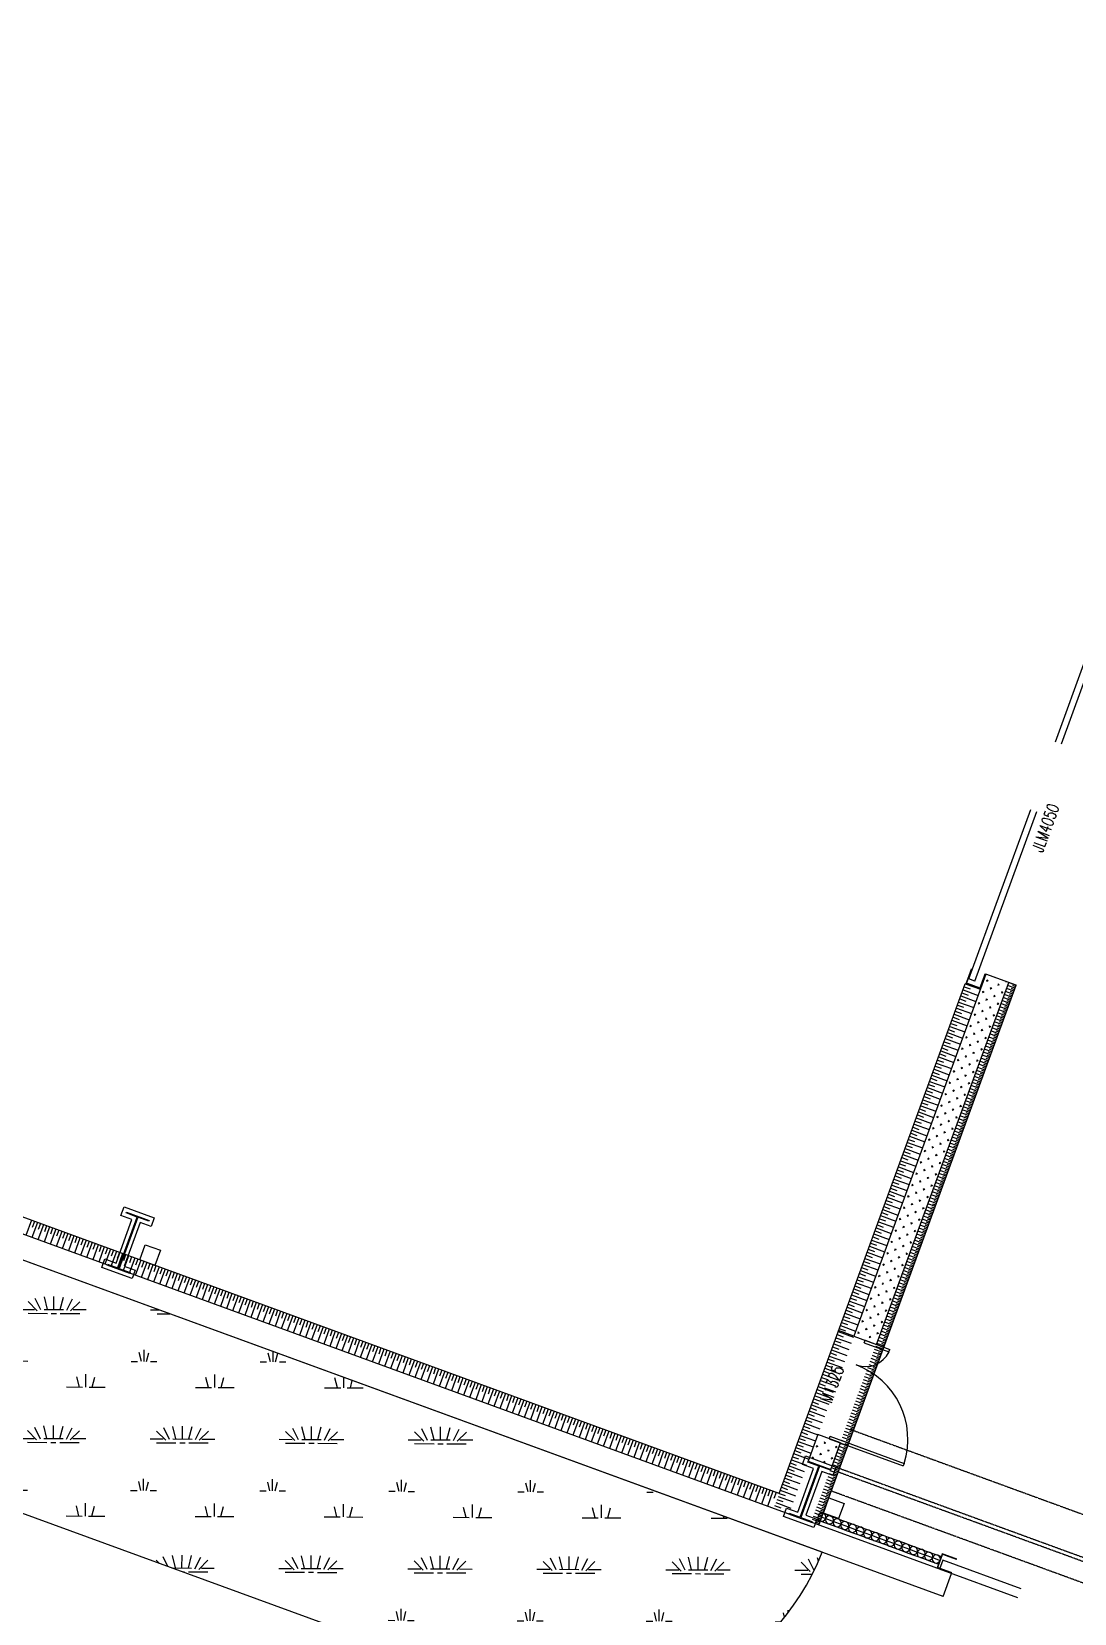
# Model space of a CAD drawing. Extents: x -111898 to 889894, y -2 to 1194865.
# Drawn here: x 545951 to 558882, y 877197 to 896813 of the extents above; entities that cross this region are included whole.
import ezdxf

# ---------------------------------------------------------------- set-up
doc = ezdxf.new("R2010")
doc.units = 0
doc.header["$LTSCALE"] = 10
doc.header["$MEASUREMENT"] = 0
doc.linetypes.add('10平面$0$10平面$0$DASH', pattern=[0.35, 0.25, -0.1])
doc.linetypes.add('10平面$0$DASH', pattern=[0.35, 0.25, -0.1])
doc.layers.get('Defpoints').update_dxf_attribs({"color": 210})
for name, color, linetype in [('0-WALL', 252, 'Continuous'), ('10平面$0$10平面$0$WINDOW', 4, 'Continuous'), ('10平面$0$10平面$0$WINDOW_TEXT', 7, 'Continuous'), ('10平面$0$99平面图例外参$0$A-HATCH-2', 251, 'Continuous'), ('10平面$0$A-HRAIL', 173, 'Continuous'), ('10平面$0$A-LIN-V', 9, 'Continuous'), ('10平面$0$A-SFCE', 30, 'Continuous'), ('10平面$0$A-加建区域', 252, 'Continuous'), ('10平面$0$AS-WALL', 40, 'Continuous'), ('10平面$0$PUB_HATCH', 8, 'Continuous'), ('WALL', 252, 'Continuous')]:
    doc.layers.add(name, color=color, linetype=linetype)
doc.styles.add('10平面$0$10平面$0$_TCH_WINDOW', font='SIMPLEX', dxfattribs={"height": 3.5, "bigfont": 'GBCBIG'})
pattern_1 = [(24.929711, (581260.3, 187846.72), (-44.707476, 96.183378), [24, -82.06602]), (114.929711, (581417.13, 187789.42), (-96.183378, -44.707476), [24, -82.06602])]

# ---------------------------------------------------------------- blocks, each defined once
blk = doc.blocks.new('10平面$0$10平面$0$$DorLib2D$00000126')
at = {"color": 0, "linetype": 'Continuous'}
for p, q in [((-0.532, 0.5), (-0.532, 0.9)), ((0.532, 0.9), (0.532, 0.5))]:
    blk.add_line(p, q, dxfattribs=at)
at = {"color": 0, "linetype": '10平面$0$10平面$0$DASH'}
for p, q in [((-0.532, 0.9), (0.532, 0.9)), ((-0.532, 0.5), (0.532, 0.5))]:
    blk.add_line(p, q, dxfattribs=at)
blk = doc.blocks.new('10平面$0$42343243-M')
at = {"layer": '10平面$0$10平面$0$WINDOW'}
ref = blk.add_blockref('10平面$0$10平面$0$$DorLib2D$00000126', (259354, 1223020), dxfattribs=dict(at, xscale=5000, yscale=-300, zscale=300))
ref.add_attrib('A0', 'JLM5050', (258985, 1223016), dxfattribs={"layer": '10平面$0$10平面$0$WINDOW_TEXT', "height": 148.8, "style": '10平面$0$10平面$0$_TCH_WINDOW', "width": 0.705882})
blk = doc.blocks.new('10平面$0$DOOR2DLIB$SYSLIB$00000123')
at = {"color": 0}
for p, q in [((0.475, -0.001), (0.475, 0.752)), ((0.475, 0.752), (0.5, 0.752)), ((0.5, -0.001), (0.5, 0.752)), ((-0.5, 0), (-0.5, 0.252)), ((-0.475, 0.252), (-0.5, 0.252)), ((-0.475, 0), (-0.475, 0.252)), ((-0.475, 0), (-0.5, 0)), ((0.475, -0.001), (0.5, -0.001))]:
    blk.add_line(p, q, dxfattribs=at)
for centre, radius, start, end in [((0.505, -0.002), 0.755, 92.2493, 179.7238), ((-0.501, 0.003), 0.251, 359.7899, 84.0974)]:
    blk.add_arc(centre, radius, start, end, dxfattribs=at)
blk = doc.blocks.new('10平面$0$3333')
at = {"layer": '10平面$0$A-SFCE', "const_width": 20}
blk.add_lwpolyline([(-227064, 766320), (-227064, 766510), (-227244, 766510), (-227244, 766320)], dxfattribs=at)
blk = doc.blocks.new('10平面$0$99平面图例外参$0$$LinePat$填挖边坡')
at = {"color": 0}
for p, q in [((0, 0), (0, -1500)), ((300, 0), (300, -600))]:
    blk.add_line(p, q, dxfattribs=at)
at = {"layer": 'Defpoints', "color": 0}
blk.add_point((600, 0), dxfattribs=at)
blk = doc.blocks.new('10平面$0$99平面图例外参$0$$LinePat$圆环')
for points in [[(0, 150), (300, 150)], [(0, 0), (300, 0)], [(0, -150), (300, -150)]]:
    blk.add_lwpolyline(points)
at = {"color": 0}
blk.add_circle((150, 0), 150, dxfattribs=at)

msp = doc.modelspace()

# ---------------------------------------------------------------- hatches: boundary and pattern name
at = {"layer": '0-WALL'}
h = msp.add_hatch(dxfattribs=at)
h.set_pattern_fill('草坪或沼泽', color=8, scale=400, angle=-0.200257)
h.set_pattern_definition([(359.79974, (-824318.4, 704905.5), (1605.5824, 1594.398), [240, -48, 64, -48, 240, -960]), (359.79974, (-824398.3, 704953.8), (1605.5824, 1594.398), [160, -120, 240, -120, 160, -800]), (359.79974, (-823836, 705591.9), (1605.5824, 1594.398), [200, -80, 200, -1120]), (359.79974, (-824634.9, 705914.7), (1605.5824, 1594.398), [80, -160, 80, -1280]), (89.79974, (-824474.9, 705914.1), (-1594.398, 1605.5824), [144, -1456]), (89.79974, (-823998.3, 704952.4), (-1594.398, 1605.5824), [160, -1440]), (89.79974, (-823596, 705591), (-1594.398, 1605.5824), [160, -1440]), (44.79974, (-823790.3, 704935.7), (5.5922, 1599.9902), [160, -2102.7417]), (134.79974, (-824206.3, 704937.2), (-1599.9902, 5.5922), [160, -2102.7417]), (63.23469, (-823838.3, 704943.9), (5.5922, 1599.99023), [160, -3417.7088]), (75.7635, (-823918.27, 704952.15), (5.59221, 1599.99023), [160, -6436.969]), (75.7635, (-823516.03, 705590.75), (5.59221, 1599.99023), [128, -6468.969]), (75.7635, (-824442.9, 705914), (5.59221, 1599.99023), [112, -6484.969]), (103.835987, (-824078.27, 704952.7), (5.59221, 1599.99023), [160, -6436.969]), (103.835987, (-823676.03, 705591.3), (5.59221, 1599.99023), [128, -6468.969]), (103.835987, (-824506.9, 705914.2), (5.59221, 1599.99023), [112, -6484.969]), (116.364795, (-824158.3, 704945), (5.5922, 1599.99023), [160, -3417.7069])])
edge = h.paths.add_edge_path()
edge.add_line((741503.08, 933538.38), (741712.87, 934018.57))
edge.add_line((741712.87, 934018.57), (745060.96, 941812.89))
edge.add_line((745060.96, 941812.89), (766890.86, 1001849.76))
edge.add_line((766890.86, 1001849.76), (760346.98, 1016169.02))
edge.add_line((760346.98, 1016169.02), (737579.78, 1026362.54))
edge.add_line((737579.78, 1026362.54), (720756.11, 1037729.77))
edge.add_line((720756.11, 1037729.77), (653654.65, 1067773.01))
edge.add_line((653654.65, 1067773.01), (467795.25, 820503.81))
edge.add_line((467795.25, 820503.81), (468143.58, 820404.89))
edge.add_line((468143.58, 820404.89), (647181.92, 1058601.18))
edge.add_line((647181.92, 1058601.18), (648464.56, 1058132.56))
edge.add_line((648464.56, 1058132.56), (650350.23, 1063296.8))
edge.add_line((650350.23, 1063296.8), (720796.15, 1037558.69))
edge.add_line((720796.15, 1037558.69), (718909.6, 1032395.07))
edge.add_line((718909.6, 1032395.07), (725484.49, 1029992.9))
edge.add_line((725484.49, 1029992.9), (726513.26, 1032808.65))
edge.add_line((726513.26, 1032808.65), (729331.07, 1031779.14))
edge.add_line((729331.07, 1031779.14), (728302.36, 1028963.46))
edge.add_line((728302.36, 1028963.46), (747084.56, 1022101.19))
edge.add_line((747084.56, 1022101.19), (755217.14, 1018452.95))
edge.add_arc((743028.5, 1006160.87), 17310.64, -14.619994, 45.242091, ccw=False)
edge.add_line((759778.64, 1001791.54), (760685.99, 1001458.08))
edge.add_line((760685.99, 1001458.08), (765094.65, 999847.31))
edge.add_line((765094.65, 999847.31), (740941.69, 933744.02))
edge.add_line((740941.69, 933744.02), (741503.08, 933538.38))
h = msp.add_hatch(dxfattribs=at)
h.set_pattern_fill('草坪或沼泽', color=8, scale=400, angle=-0.200257)
h.set_pattern_definition([(359.79974, (-824318.4, 704905.5), (1605.5824, 1594.398), [240, -48, 64, -48, 240, -960]), (359.79974, (-824398.3, 704953.8), (1605.5824, 1594.398), [160, -120, 240, -120, 160, -800]), (359.79974, (-823836, 705591.9), (1605.5824, 1594.398), [200, -80, 200, -1120]), (359.79974, (-824634.9, 705914.7), (1605.5824, 1594.398), [80, -160, 80, -1280]), (89.79974, (-824474.9, 705914.1), (-1594.398, 1605.5824), [144, -1456]), (89.79974, (-823998.3, 704952.4), (-1594.398, 1605.5824), [160, -1440]), (89.79974, (-823596, 705591), (-1594.398, 1605.5824), [160, -1440]), (44.79974, (-823790.3, 704935.7), (5.5922, 1599.9902), [160, -2102.7417]), (134.79974, (-824206.3, 704937.2), (-1599.9902, 5.5922), [160, -2102.7417]), (63.23469, (-823838.3, 704943.9), (5.5922, 1599.99023), [160, -3417.7088]), (75.7635, (-823918.27, 704952.15), (5.59221, 1599.99023), [160, -6436.969]), (75.7635, (-823516.03, 705590.75), (5.59221, 1599.99023), [128, -6468.969]), (75.7635, (-824442.9, 705914), (5.59221, 1599.99023), [112, -6484.969]), (103.835987, (-824078.27, 704952.7), (5.59221, 1599.99023), [160, -6436.969]), (103.835987, (-823676.03, 705591.3), (5.59221, 1599.99023), [128, -6468.969]), (103.835987, (-824506.9, 705914.2), (5.59221, 1599.99023), [112, -6484.969]), (116.364795, (-824158.3, 704945), (5.5922, 1599.99023), [160, -3417.7069])])
edge = h.paths.add_edge_path()
edge.add_arc((543857.55, 890342.13), 10502.37, 170.354864, 248.824364)
edge.add_line((540063.8, 880548.91), (551922.78, 876216.11))
edge.add_arc((552952.26, 879034.73), 3000.74, 249.935701, 338.96079)
edge.add_line((555752.96, 877957.44), (534525.4, 885713.15))
edge.add_line((534525.4, 885713.15), (536464.33, 891020.04))
edge.add_line((536464.33, 891020.04), (533503.64, 892101.75))
at = {"layer": '10平面$0$PUB_HATCH'}
h = msp.add_hatch(dxfattribs=at)
h.set_pattern_fill('石膏板', color=256, scale=30, angle=-20.070289, style=0)
h.set_pattern_definition(pattern_1)
h.paths.add_polyline_path([(557786.13, 885124.98), (556145.76, 880635.26), (556427.54, 880532.31), (558067.91, 885022.03)])
h = msp.add_hatch(dxfattribs=at)
h.set_pattern_fill('石膏板', color=256, scale=30, angle=-20.070289, style=0)
h.set_pattern_definition(pattern_1)
h.paths.add_polyline_path([(555861.31, 878982.51), (555981.42, 879311.26), (555699.64, 879414.21), (555579.53, 879085.46)])

# ---------------------------------------------------------------- linework, layer by layer
at = {"layer": '0-WALL'}
msp.add_lwpolyline([(533503.64, 892101.75, 0.35642572), (540063.8, 880548.91), (551922.78, 876216.11, 0.4092386), (555752.96, 877957.44), (534525.4, 885713.15), (536464.33, 891020.04), (533503.64, 892101.75)], format="xyb", close=True, dxfattribs=at)
at = {"layer": '10平面$0$A-LIN-V', "color": 8}
for p, q in [((555220.09, 878684.46), (535166.62, 886011.2)), ((555220.09, 878684.46), (557529.64, 885005.76)), ((555715.02, 878290.7), (558161.84, 884987.71)), ((557717.49, 884937.13), (557529.64, 885005.76))]:
    msp.add_line(p, q, dxfattribs=at)
at = {"layer": '10平面$0$A-SFCE'}
for p, q in [((556145.76, 880635.26), (555957.91, 880703.9)), ((556427.54, 880532.31), (556521.47, 880497.99))]:
    msp.add_line(p, q, dxfattribs=at)
at = {"layer": '10平面$0$A-加建区域'}
msp.add_line((558067.91, 885022.03), (558161.84, 884987.71), dxfattribs=at)
at = {"layer": '10平面$0$AS-WALL', "color": 8}
for p, q in [((557786.13, 885124.98), (556145.76, 880635.26)), ((558067.91, 885022.03), (557786.13, 885124.98)), ((556427.54, 880532.31), (558067.91, 885022.03)), ((556145.76, 880635.26), (556427.54, 880532.31)), ((555699.64, 879414.21), (555579.53, 879085.46)), ((555981.42, 879311.26), (555699.64, 879414.21)), ((555861.31, 878982.51), (555981.42, 879311.26)), ((555579.53, 879085.46), (555861.31, 878982.51))]:
    msp.add_line(p, q, dxfattribs=at)
at = {"layer": 'Defpoints', "color": 1}
for points in [[(547478.95, 881512.76), (547291.1, 881581.4), (547359.73, 881769.25), (547547.59, 881700.62)], [(555957.86, 878372.56), (555770, 878441.2), (555838.64, 878629.05), (556026.49, 878560.42)]]:
    msp.add_lwpolyline(points, close=True, dxfattribs=at)
at = {"layer": 'WALL', "color": 8}
for p, q in [((557358.74, 877690.15), (534910.13, 885891.98)), ((557255.79, 877408.37), (534525.4, 885713.15)), ((557255.79, 877408.37), (557358.74, 877690.15))]:
    msp.add_line(p, q, dxfattribs=at)
at = {"layer": 'WALL', "color": 8, "linetype": '10平面$0$DASH'}
for p, q in [((556097.02, 879481.95), (683180.57, 833050.69)), ((555925.43, 879012.32), (683008.98, 832581.05)), ((564032.98, 875996.91), (555955.24, 878948.19)), ((563947.19, 875762.09), (555869.44, 878713.37))]:
    msp.add_line(p, q, dxfattribs=at)
at = {"layer": 'WALL', "color": 8}
for points in [[(547096.27, 882238.14), (547471.98, 882100.87), (547433.55, 881995.67), (547296.41, 882045.77), (547098.75, 881504.75), (547235.88, 881454.65), (547197.44, 881349.45), (546821.73, 881486.72), (546860.17, 881591.92), (546997.3, 881541.81), (547194.97, 882082.84), (547057.84, 882132.94)], [(547126.08, 882174.02), (547407.86, 882071.06), (547403.74, 882059.79), (547266.61, 882109.9), (547034.62, 881474.95), (547171.76, 881424.84), (547167.64, 881413.57), (546885.86, 881516.52), (546889.98, 881527.8), (547027.11, 881477.69), (547259.09, 882112.64), (547121.96, 882162.74)], [(555549.72, 879149.58), (555925.43, 879012.31), (555887, 878907.12), (555749.86, 878957.22), (555552.2, 878416.2), (555689.33, 878366.1), (555650.89, 878260.9), (555275.19, 878398.17), (555313.62, 878503.36), (555450.75, 878453.26), (555648.42, 878994.28), (555511.29, 879044.39)], [(555579.53, 879085.46), (555861.31, 878982.51), (555857.19, 878971.24), (555720.06, 879021.34), (555488.07, 878386.39), (555625.21, 878336.29), (555621.09, 878325.02), (555339.31, 878427.97), (555343.43, 878439.24), (555480.56, 878389.14), (555712.54, 879024.09), (555575.41, 879074.19)]]:
    msp.add_lwpolyline(points, close=True, dxfattribs=at)

# ---------------------------------------------------------------- block references
at = {"layer": '10平面$0$10平面$0$WINDOW'}
ref = msp.add_blockref('10平面$0$10平面$0$$DorLib2D$00000126', (558472.47, 887003.53), dxfattribs=dict(at, xscale=-4000, yscale=-200, zscale=200, rotation=249.9297114343745))
ref.add_attrib('A', 'JLM4050', (558486.67, 886621.66), dxfattribs={"layer": '10平面$0$10平面$0$WINDOW_TEXT', "height": 148.75, "rotation": 69.929711, "style": '10平面$0$10平面$0$_TCH_WINDOW', "width": 0.705882})
ref = msp.add_blockref('10平面$0$DOOR2DLIB$SYSLIB$00000123', (556063.59, 879973.26), dxfattribs=dict(at, xscale=-1300, yscale=-1300, zscale=300, rotation=69.9297114355277))
ref.add_attrib('A', 'M1325', (555867.3, 879794.78), dxfattribs={"layer": '10平面$0$10平面$0$WINDOW_TEXT', "height": 148.75, "rotation": 69.929711, "style": '10平面$0$10平面$0$_TCH_WINDOW', "width": 0.705882})
at = {"layer": '10平面$0$99平面图例外参$0$A-HATCH-2', "color": 8}
for p, xscale, yscale, zscale, rotation in [((557474.33, 884854.39), -0.1343023256092538, 0.1333333333333333, 0.1333333333333333, 69.92971143377926), ((557501.99, 884930.07), -0.1343023256092538, 0.1333333333333333, 0.1333333333333333, 69.92971143377926), ((557529.64, 885005.76), -0.1343023256092538, 0.1333333333333333, 0.1333333333333333, 69.92971143377926), ((558106.85, 884837.22), 0.06676029963933444, 0.06666666666666667, 0.06666666666666667, 249.9297114335309), ((558120.6, 884874.84), 0.06676029963933444, 0.06666666666666667, 0.06666666666666667, 249.9297114335309), ((558134.35, 884912.47), 0.06676029963933444, 0.06666666666666667, 0.06666666666666667, 249.9297114335309), ((558148.09, 884950.09), 0.06676029963933444, 0.06666666666666667, 0.06666666666666667, 249.9297114335309), ((558161.84, 884987.71), 0.06676029963933444, 0.06666666666666667, 0.06666666666666667, 249.9297114335309), ((557419.03, 884703.01), -0.1343023256092538, 0.1333333333333333, 0.1333333333333333, 69.92971143377926), ((557446.68, 884778.7), -0.1343023256092538, 0.1333333333333333, 0.1333333333333333, 69.92971143377926), ((558024.38, 884611.48), 0.06676029963933444, 0.06666666666666667, 0.06666666666666667, 249.9297114335309), ((558038.12, 884649.1), 0.06676029963933444, 0.06666666666666667, 0.06666666666666667, 249.9297114335309), ((558051.87, 884686.72), 0.06676029963933444, 0.06666666666666667, 0.06666666666666667, 249.9297114335309), ((558065.61, 884724.35), 0.06676029963933444, 0.06666666666666667, 0.06666666666666667, 249.9297114335309), ((558079.36, 884761.97), 0.06676029963933444, 0.06666666666666667, 0.06666666666666667, 249.9297114335309), ((558093.11, 884799.6), 0.06676029963933444, 0.06666666666666667, 0.06666666666666667, 249.9297114335309), ((557336.07, 884475.95), -0.1343023256092538, 0.1333333333333333, 0.1333333333333333, 69.92971143377926), ((557363.72, 884551.64), -0.1343023256092538, 0.1333333333333333, 0.1333333333333333, 69.92971143377926), ((557391.37, 884627.32), -0.1343023256092538, 0.1333333333333333, 0.1333333333333333, 69.92971143377926), ((557955.64, 884423.36), 0.06676029963933444, 0.06666666666666667, 0.06666666666666667, 249.9297114335309), ((557969.39, 884460.98), 0.06676029963933444, 0.06666666666666667, 0.06666666666666667, 249.9297114335309), ((557983.14, 884498.61), 0.06676029963933444, 0.06666666666666667, 0.06666666666666667, 249.9297114335309), ((557996.88, 884536.23), 0.06676029963933444, 0.06666666666666667, 0.06666666666666667, 249.9297114335309), ((558010.63, 884573.85), 0.06676029963933444, 0.06666666666666667, 0.06666666666666667, 249.9297114335309), ((557280.76, 884324.57), -0.1343023256092538, 0.1333333333333333, 0.1333333333333333, 69.92971143377926), ((557308.41, 884400.26), -0.1343023256092538, 0.1333333333333333, 0.1333333333333333, 69.92971143377926), ((557886.91, 884235.24), 0.06676029963933444, 0.06666666666666667, 0.06666666666666667, 249.9297114335309), ((557900.66, 884272.86), 0.06676029963933444, 0.06666666666666667, 0.06666666666666667, 249.9297114335309), ((557914.41, 884310.49), 0.06676029963933444, 0.06666666666666667, 0.06666666666666667, 249.9297114335309), ((557928.15, 884348.11), 0.06676029963933444, 0.06666666666666667, 0.06666666666666667, 249.9297114335309), ((557941.9, 884385.74), 0.06676029963933444, 0.06666666666666667, 0.06666666666666667, 249.9297114335309), ((557197.8, 884097.51), -0.1343023256092538, 0.1333333333333333, 0.1333333333333333, 69.92971143377926), ((557225.45, 884173.2), -0.1343023256092538, 0.1333333333333333, 0.1333333333333333, 69.92971143377926), ((557253.11, 884248.88), -0.1343023256092538, 0.1333333333333333, 0.1333333333333333, 69.92971143377926), ((557818.18, 884047.12), 0.06676029963933444, 0.06666666666666667, 0.06666666666666667, 249.9297114335309), ((557831.93, 884084.75), 0.06676029963933444, 0.06666666666666667, 0.06666666666666667, 249.9297114335309), ((557845.68, 884122.37), 0.06676029963933444, 0.06666666666666667, 0.06666666666666667, 249.9297114335309), ((557859.42, 884159.99), 0.06676029963933444, 0.06666666666666667, 0.06666666666666667, 249.9297114335309), ((557873.17, 884197.62), 0.06676029963933444, 0.06666666666666667, 0.06666666666666667, 249.9297114335309), ((557114.84, 883870.44), -0.1343023256092538, 0.1333333333333333, 0.1333333333333333, 69.92971143377926), ((557142.49, 883946.13), -0.1343023256092538, 0.1333333333333333, 0.1333333333333333, 69.92971143377926), ((557170.15, 884021.82), -0.1343023256092538, 0.1333333333333333, 0.1333333333333333, 69.92971143377926), ((557749.45, 883859), 0.06676029963933444, 0.06666666666666667, 0.06666666666666667, 249.9297114335309), ((557763.2, 883896.63), 0.06676029963933444, 0.06666666666666667, 0.06666666666666667, 249.9297114335309), ((557776.94, 883934.25), 0.06676029963933444, 0.06666666666666667, 0.06666666666666667, 249.9297114335309), ((557790.69, 883971.87), 0.06676029963933444, 0.06666666666666667, 0.06666666666666667, 249.9297114335309), ((557804.44, 884009.5), 0.06676029963933444, 0.06666666666666667, 0.06666666666666667, 249.9297114335309), ((557059.53, 883719.07), -0.1343023256092538, 0.1333333333333333, 0.1333333333333333, 69.92971143377926), ((557087.19, 883794.76), -0.1343023256092538, 0.1333333333333333, 0.1333333333333333, 69.92971143377926), ((557666.97, 883633.26), 0.06676029963933444, 0.06666666666666667, 0.06666666666666667, 249.9297114335309), ((557680.72, 883670.89), 0.06676029963933444, 0.06666666666666667, 0.06666666666666667, 249.9297114335309), ((557694.47, 883708.51), 0.06676029963933444, 0.06666666666666667, 0.06666666666666667, 249.9297114335309), ((557708.21, 883746.13), 0.06676029963933444, 0.06666666666666667, 0.06666666666666667, 249.9297114335309), ((557721.96, 883783.76), 0.06676029963933444, 0.06666666666666667, 0.06666666666666667, 249.9297114335309), ((557735.71, 883821.38), 0.06676029963933444, 0.06666666666666667, 0.06666666666666667, 249.9297114335309), ((556976.57, 883492.01), -0.1343023256092538, 0.1333333333333333, 0.1333333333333333, 69.92971143377926), ((557004.23, 883567.69), -0.1343023256092538, 0.1333333333333333, 0.1333333333333333, 69.92971143377926), ((557031.88, 883643.38), -0.1343023256092538, 0.1333333333333333, 0.1333333333333333, 69.92971143377926), ((557598.24, 883445.14), 0.06676029963933444, 0.06666666666666667, 0.06666666666666667, 249.9297114335309), ((557611.99, 883482.77), 0.06676029963933444, 0.06666666666666667, 0.06666666666666667, 249.9297114335309), ((557625.74, 883520.39), 0.06676029963933444, 0.06666666666666667, 0.06666666666666667, 249.9297114335309), ((557639.48, 883558.01), 0.06676029963933444, 0.06666666666666667, 0.06666666666666667, 249.9297114335309), ((557653.23, 883595.64), 0.06676029963933444, 0.06666666666666667, 0.06666666666666667, 249.9297114335309), ((556921.27, 883340.63), -0.1343023256092538, 0.1333333333333333, 0.1333333333333333, 69.92971143377926), ((556948.92, 883416.32), -0.1343023256092538, 0.1333333333333333, 0.1333333333333333, 69.92971143377926), ((557529.51, 883257.03), 0.06676029963933444, 0.06666666666666667, 0.06666666666666667, 249.9297114335309), ((557543.26, 883294.65), 0.06676029963933444, 0.06666666666666667, 0.06666666666666667, 249.9297114335309), ((557557.01, 883332.27), 0.06676029963933444, 0.06666666666666667, 0.06666666666666667, 249.9297114335309), ((557570.75, 883369.9), 0.06676029963933444, 0.06666666666666667, 0.06666666666666667, 249.9297114335309), ((557584.5, 883407.52), 0.06676029963933444, 0.06666666666666667, 0.06666666666666667, 249.9297114335309), ((556838.31, 883113.57), -0.1343023256092538, 0.1333333333333333, 0.1333333333333333, 69.92971143377926), ((556865.96, 883189.25), -0.1343023256092538, 0.1333333333333333, 0.1333333333333333, 69.92971143377926), ((556893.61, 883264.94), -0.1343023256092538, 0.1333333333333333, 0.1333333333333333, 69.92971143377926), ((557460.78, 883068.91), 0.06676029963933444, 0.06666666666666667, 0.06666666666666667, 249.9297114335309), ((557474.53, 883106.53), 0.06676029963933444, 0.06666666666666667, 0.06666666666666667, 249.9297114335309), ((557488.27, 883144.15), 0.06676029963933444, 0.06666666666666667, 0.06666666666666667, 249.9297114335309), ((557502.02, 883181.78), 0.06676029963933444, 0.06666666666666667, 0.06666666666666667, 249.9297114335309), ((557515.77, 883219.4), 0.06676029963933444, 0.06666666666666667, 0.06666666666666667, 249.9297114335309), ((556755.35, 882886.5), -0.1343023256092538, 0.1333333333333333, 0.1333333333333333, 69.92971143377926), ((556783, 882962.19), -0.1343023256092538, 0.1333333333333333, 0.1333333333333333, 69.92971143377926), ((556810.65, 883037.88), -0.1343023256092538, 0.1333333333333333, 0.1333333333333333, 69.92971143377926), ((557392.05, 882880.79), 0.06676029963933444, 0.06666666666666667, 0.06666666666666667, 249.9297114335309), ((557405.8, 882918.41), 0.06676029963933444, 0.06666666666666667, 0.06666666666666667, 249.9297114335309), ((557419.54, 882956.04), 0.06676029963933444, 0.06666666666666667, 0.06666666666666667, 249.9297114335309), ((557433.29, 882993.66), 0.06676029963933444, 0.06666666666666667, 0.06666666666666667, 249.9297114335309), ((557447.04, 883031.28), 0.06676029963933444, 0.06666666666666667, 0.06666666666666667, 249.9297114335309), ((556700.04, 882735.13), -0.1343023256092538, 0.1333333333333333, 0.1333333333333333, 69.92971143377926), ((556727.69, 882810.81), -0.1343023256092538, 0.1333333333333333, 0.1333333333333333, 69.92971143377926), ((557309.57, 882655.05), 0.06676029963933444, 0.06666666666666667, 0.06666666666666667, 249.9297114335309), ((557323.32, 882692.67), 0.06676029963933444, 0.06666666666666667, 0.06666666666666667, 249.9297114335309), ((557337.07, 882730.29), 0.06676029963933444, 0.06666666666666667, 0.06666666666666667, 249.9297114335309), ((557350.81, 882767.92), 0.06676029963933444, 0.06666666666666667, 0.06666666666666667, 249.9297114335309), ((557364.56, 882805.54), 0.06676029963933444, 0.06666666666666667, 0.06666666666666667, 249.9297114335309), ((557378.3, 882843.16), 0.06676029963933444, 0.06666666666666667, 0.06666666666666667, 249.9297114335309), ((556617.08, 882508.06), -0.1343023256092538, 0.1333333333333333, 0.1333333333333333, 69.92971143377926), ((556644.73, 882583.75), -0.1343023256092538, 0.1333333333333333, 0.1333333333333333, 69.92971143377926), ((556672.39, 882659.44), -0.1343023256092538, 0.1333333333333333, 0.1333333333333333, 69.92971143377926), ((557240.84, 882466.93), 0.06676029963933444, 0.06666666666666667, 0.06666666666666667, 249.9297114335309), ((557254.59, 882504.55), 0.06676029963933444, 0.06666666666666667, 0.06666666666666667, 249.9297114335309), ((557268.34, 882542.18), 0.06676029963933444, 0.06666666666666667, 0.06666666666666667, 249.9297114335309), ((557282.08, 882579.8), 0.06676029963933444, 0.06666666666666667, 0.06666666666666667, 249.9297114335309), ((557295.83, 882617.42), 0.06676029963933444, 0.06666666666666667, 0.06666666666666667, 249.9297114335309), ((556561.77, 882356.69), -0.1343023256092538, 0.1333333333333333, 0.1333333333333333, 69.92971143377926), ((556589.43, 882432.38), -0.1343023256092538, 0.1333333333333333, 0.1333333333333333, 69.92971143377926), ((557172.11, 882278.81), 0.06676029963933444, 0.06666666666666667, 0.06666666666666667, 249.9297114335309), ((557185.86, 882316.43), 0.06676029963933444, 0.06666666666666667, 0.06666666666666667, 249.9297114335309), ((557199.6, 882354.06), 0.06676029963933444, 0.06666666666666667, 0.06666666666666667, 249.9297114335309), ((557213.35, 882391.68), 0.06676029963933444, 0.06666666666666667, 0.06666666666666667, 249.9297114335309), ((557227.1, 882429.3), 0.06676029963933444, 0.06666666666666667, 0.06666666666666667, 249.9297114335309), ((556478.81, 882129.62), -0.1343023256092538, 0.1333333333333333, 0.1333333333333333, 69.92971143377926), ((556506.47, 882205.31), -0.1343023256092538, 0.1333333333333333, 0.1333333333333333, 69.92971143377926), ((556534.12, 882281), -0.1343023256092538, 0.1333333333333333, 0.1333333333333333, 69.92971143377926), ((557103.38, 882090.69), 0.06676029963933444, 0.06666666666666667, 0.06666666666666667, 249.9297114335309), ((557117.13, 882128.32), 0.06676029963933444, 0.06666666666666667, 0.06666666666666667, 249.9297114335309), ((557130.87, 882165.94), 0.06676029963933444, 0.06666666666666667, 0.06666666666666667, 249.9297114335309), ((557144.62, 882203.56), 0.06676029963933444, 0.06666666666666667, 0.06666666666666667, 249.9297114335309), ((557158.37, 882241.19), 0.06676029963933444, 0.06666666666666667, 0.06666666666666667, 249.9297114335309), ((545947.24, 882072.39), 0.1337719288680947, 0.1333333333333333, 0.1333333333333333, 339.9297114345931), ((546022.63, 882044.84), 0.1337719288680947, 0.1333333333333333, 0.1333333333333333, 339.9297114345931), ((546098.02, 882017.3), 0.1337719288680947, 0.1333333333333333, 0.1333333333333333, 339.9297114345931), ((546173.41, 881989.75), 0.1337719288680947, 0.1333333333333333, 0.1333333333333333, 339.9297114345931), ((546248.8, 881962.21), 0.1337719288680947, 0.1333333333333333, 0.1333333333333333, 339.9297114345931), ((546324.19, 881934.67), 0.1337719288680947, 0.1333333333333333, 0.1333333333333333, 339.9297114345931), ((546399.58, 881907.12), 0.1337719288680947, 0.1333333333333333, 0.1333333333333333, 339.9297114345931), ((556395.85, 881902.56), -0.1343023256092538, 0.1333333333333333, 0.1333333333333333, 69.92971143377926), ((556423.51, 881978.25), -0.1343023256092538, 0.1333333333333333, 0.1333333333333333, 69.92971143377926), ((556451.16, 882053.94), -0.1343023256092538, 0.1333333333333333, 0.1333333333333333, 69.92971143377926), ((557020.9, 881864.95), 0.06676029963933444, 0.06666666666666667, 0.06666666666666667, 249.9297114335309), ((557034.65, 881902.57), 0.06676029963933444, 0.06666666666666667, 0.06666666666666667, 249.9297114335309), ((557048.4, 881940.2), 0.06676029963933444, 0.06666666666666667, 0.06666666666666667, 249.9297114335309), ((557062.14, 881977.82), 0.06676029963933444, 0.06666666666666667, 0.06666666666666667, 249.9297114335309), ((557075.89, 882015.44), 0.06676029963933444, 0.06666666666666667, 0.06666666666666667, 249.9297114335309), ((557089.63, 882053.07), 0.06676029963933444, 0.06666666666666667, 0.06666666666666667, 249.9297114335309), ((546474.97, 881879.58), 0.1337719288680947, 0.1333333333333333, 0.1333333333333333, 339.9297114345931), ((546550.36, 881852.03), 0.1337719288680947, 0.1333333333333333, 0.1333333333333333, 339.9297114345931), ((546625.75, 881824.49), 0.1337719288680947, 0.1333333333333333, 0.1333333333333333, 339.9297114345931), ((546701.13, 881796.95), 0.1337719288680947, 0.1333333333333333, 0.1333333333333333, 339.9297114345931), ((546776.52, 881769.4), 0.1337719288680947, 0.1333333333333333, 0.1333333333333333, 339.9297114345931), ((546851.91, 881741.86), 0.1337719288680947, 0.1333333333333333, 0.1333333333333333, 339.9297114345931), ((546927.3, 881714.31), 0.1337719288680947, 0.1333333333333333, 0.1333333333333333, 339.9297114345931), ((556340.55, 881751.18), -0.1343023256092538, 0.1333333333333333, 0.1333333333333333, 69.92971143377926), ((556368.2, 881826.87), -0.1343023256092538, 0.1333333333333333, 0.1333333333333333, 69.92971143377926), ((556952.17, 881676.83), 0.06676029963933444, 0.06666666666666667, 0.06666666666666667, 249.9297114335309), ((556965.92, 881714.46), 0.06676029963933444, 0.06666666666666667, 0.06666666666666667, 249.9297114335309), ((556979.67, 881752.08), 0.06676029963933444, 0.06666666666666667, 0.06666666666666667, 249.9297114335309), ((556993.41, 881789.7), 0.06676029963933444, 0.06666666666666667, 0.06666666666666667, 249.9297114335309), ((557007.16, 881827.33), 0.06676029963933444, 0.06666666666666667, 0.06666666666666667, 249.9297114335309), ((547002.69, 881686.77), 0.1337719288680947, 0.1333333333333333, 0.1333333333333333, 339.9297114345931), ((547078.08, 881659.23), 0.1337719288680947, 0.1333333333333333, 0.1333333333333333, 339.9297114345931), ((547153.47, 881631.68), 0.1337719288680947, 0.1333333333333333, 0.1333333333333333, 339.9297114345931), ((547228.86, 881604.14), 0.1337719288680947, 0.1333333333333333, 0.1333333333333333, 339.9297114345931), ((547304.25, 881576.59), 0.1337719288680947, 0.1333333333333333, 0.1333333333333333, 339.9297114345931), ((547379.64, 881549.05), 0.1337719288680947, 0.1333333333333333, 0.1333333333333333, 339.9297114345931), ((547455.02, 881521.5), 0.1337719288680947, 0.1333333333333333, 0.1333333333333333, 339.9297114345931), ((556257.59, 881524.12), -0.1343023256092538, 0.1333333333333333, 0.1333333333333333, 69.92971143377926), ((556285.24, 881599.81), -0.1343023256092538, 0.1333333333333333, 0.1333333333333333, 69.92971143377926), ((556312.89, 881675.5), -0.1343023256092538, 0.1333333333333333, 0.1333333333333333, 69.92971143377926), ((556883.44, 881488.71), 0.06676029963933444, 0.06666666666666667, 0.06666666666666667, 249.9297114335309), ((556897.19, 881526.34), 0.06676029963933444, 0.06666666666666667, 0.06666666666666667, 249.9297114335309), ((556910.93, 881563.96), 0.06676029963933444, 0.06666666666666667, 0.06666666666666667, 249.9297114335309), ((556924.68, 881601.58), 0.06676029963933444, 0.06666666666666667, 0.06666666666666667, 249.9297114335309), ((556938.43, 881639.21), 0.06676029963933444, 0.06666666666666667, 0.06666666666666667, 249.9297114335309), ((547530.41, 881493.96), 0.1337719288680947, 0.1333333333333333, 0.1333333333333333, 339.9297114345931), ((547605.8, 881466.42), 0.1337719288680947, 0.1333333333333333, 0.1333333333333333, 339.9297114345931), ((547681.19, 881438.87), 0.1337719288680947, 0.1333333333333333, 0.1333333333333333, 339.9297114345931), ((547756.58, 881411.33), 0.1337719288680947, 0.1333333333333333, 0.1333333333333333, 339.9297114345931), ((547831.97, 881383.78), 0.1337719288680947, 0.1333333333333333, 0.1333333333333333, 339.9297114345931), ((547907.36, 881356.24), 0.1337719288680947, 0.1333333333333333, 0.1333333333333333, 339.9297114345931), ((547982.75, 881328.7), 0.1337719288680947, 0.1333333333333333, 0.1333333333333333, 339.9297114345931), ((556202.28, 881372.74), -0.1343023256092538, 0.1333333333333333, 0.1333333333333333, 69.92971143377926), ((556229.93, 881448.43), -0.1343023256092538, 0.1333333333333333, 0.1333333333333333, 69.92971143377926), ((556814.71, 881300.59), 0.06676029963933444, 0.06666666666666667, 0.06666666666666667, 249.9297114335309), ((556828.46, 881338.22), 0.06676029963933444, 0.06666666666666667, 0.06666666666666667, 249.9297114335309), ((556842.2, 881375.84), 0.06676029963933444, 0.06666666666666667, 0.06666666666666667, 249.9297114335309), ((556855.95, 881413.47), 0.06676029963933444, 0.06666666666666667, 0.06666666666666667, 249.9297114335309), ((556869.7, 881451.09), 0.06676029963933444, 0.06666666666666667, 0.06666666666666667, 249.9297114335309), ((548058.14, 881301.15), 0.1337719288680947, 0.1333333333333333, 0.1333333333333333, 339.9297114345931), ((548133.52, 881273.61), 0.1337719288680947, 0.1333333333333333, 0.1333333333333333, 339.9297114345931), ((548208.91, 881246.06), 0.1337719288680947, 0.1333333333333333, 0.1333333333333333, 339.9297114345931), ((548284.3, 881218.52), 0.1337719288680947, 0.1333333333333333, 0.1333333333333333, 339.9297114345931), ((548359.69, 881190.98), 0.1337719288680947, 0.1333333333333333, 0.1333333333333333, 339.9297114345931), ((548435.08, 881163.43), 0.1337719288680947, 0.1333333333333333, 0.1333333333333333, 339.9297114345931), ((548510.47, 881135.89), 0.1337719288680947, 0.1333333333333333, 0.1333333333333333, 339.9297114345931), ((556119.32, 881145.68), -0.1343023256092538, 0.1333333333333333, 0.1333333333333333, 69.92971143377926), ((556146.97, 881221.37), -0.1343023256092538, 0.1333333333333333, 0.1333333333333333, 69.92971143377926), ((556174.63, 881297.06), -0.1343023256092538, 0.1333333333333333, 0.1333333333333333, 69.92971143377926), ((556745.98, 881112.48), 0.06676029963933444, 0.06666666666666667, 0.06666666666666667, 249.9297114335309), ((556759.73, 881150.1), 0.06676029963933444, 0.06666666666666667, 0.06666666666666667, 249.9297114335309), ((556773.47, 881187.72), 0.06676029963933444, 0.06666666666666667, 0.06666666666666667, 249.9297114335309), ((556787.22, 881225.35), 0.06676029963933444, 0.06666666666666667, 0.06666666666666667, 249.9297114335309), ((556800.97, 881262.97), 0.06676029963933444, 0.06666666666666667, 0.06666666666666667, 249.9297114335309), ((548585.86, 881108.34), 0.1337719288680947, 0.1333333333333333, 0.1333333333333333, 339.9297114345931), ((548661.25, 881080.8), 0.1337719288680947, 0.1333333333333333, 0.1333333333333333, 339.9297114345931), ((548736.64, 881053.25), 0.1337719288680947, 0.1333333333333333, 0.1333333333333333, 339.9297114345931), ((548812.03, 881025.71), 0.1337719288680947, 0.1333333333333333, 0.1333333333333333, 339.9297114345931), ((548887.41, 880998.17), 0.1337719288680947, 0.1333333333333333, 0.1333333333333333, 339.9297114345931), ((548962.8, 880970.62), 0.1337719288680947, 0.1333333333333333, 0.1333333333333333, 339.9297114345931), ((549038.19, 880943.08), 0.1337719288680947, 0.1333333333333333, 0.1333333333333333, 339.9297114345931), ((556036.36, 880918.62), -0.1343023256092538, 0.1333333333333333, 0.1333333333333333, 69.92971143377926), ((556064.01, 880994.31), -0.1343023256092538, 0.1333333333333333, 0.1333333333333333, 69.92971143377926), ((556091.67, 881069.99), -0.1343023256092538, 0.1333333333333333, 0.1333333333333333, 69.92971143377926), ((556663.5, 880886.73), 0.06676029963933444, 0.06666666666666667, 0.06666666666666667, 249.9297114335309), ((556677.25, 880924.36), 0.06676029963933444, 0.06666666666666667, 0.06666666666666667, 249.9297114335309), ((556691, 880961.98), 0.06676029963933444, 0.06666666666666667, 0.06666666666666667, 249.9297114335309), ((556704.74, 880999.61), 0.06676029963933444, 0.06666666666666667, 0.06666666666666667, 249.9297114335309), ((556718.49, 881037.23), 0.06676029963933444, 0.06666666666666667, 0.06666666666666667, 249.9297114335309), ((556732.23, 881074.85), 0.06676029963933444, 0.06666666666666667, 0.06666666666666667, 249.9297114335309), ((549113.58, 880915.53), 0.1337719288680947, 0.1333333333333333, 0.1333333333333333, 339.9297114345931), ((549188.97, 880887.99), 0.1337719288680947, 0.1333333333333333, 0.1333333333333333, 339.9297114345931), ((549264.36, 880860.45), 0.1337719288680947, 0.1333333333333333, 0.1333333333333333, 339.9297114345931), ((549339.75, 880832.9), 0.1337719288680947, 0.1333333333333333, 0.1333333333333333, 339.9297114345931), ((549415.14, 880805.36), 0.1337719288680947, 0.1333333333333333, 0.1333333333333333, 339.9297114345931), ((549490.53, 880777.81), 0.1337719288680947, 0.1333333333333333, 0.1333333333333333, 339.9297114345931), ((549565.92, 880750.27), 0.1337719288680947, 0.1333333333333333, 0.1333333333333333, 339.9297114345931), ((549641.3, 880722.73), 0.1337719288680947, 0.1333333333333333, 0.1333333333333333, 339.9297114345931), ((555981.05, 880767.24), -0.1343023256092538, 0.1333333333333333, 0.1333333333333333, 69.92971143377926), ((556008.71, 880842.93), -0.1343023256092538, 0.1333333333333333, 0.1333333333333333, 69.92971143377926), ((556594.77, 880698.62), 0.06676029963933444, 0.06666666666666667, 0.06666666666666667, 249.9297114335309), ((556608.52, 880736.24), 0.06676029963933444, 0.06666666666666667, 0.06666666666666667, 249.9297114335309), ((556622.26, 880773.86), 0.06676029963933444, 0.06666666666666667, 0.06666666666666667, 249.9297114335309), ((556636.01, 880811.49), 0.06676029963933444, 0.06666666666666667, 0.06666666666666667, 249.9297114335309), ((556649.76, 880849.11), 0.06676029963933444, 0.06666666666666667, 0.06666666666666667, 249.9297114335309), ((549716.69, 880695.18), 0.1337719288680947, 0.1333333333333333, 0.1333333333333333, 339.9297114345931), ((549792.08, 880667.64), 0.1337719288680947, 0.1333333333333333, 0.1333333333333333, 339.9297114345931), ((549867.47, 880640.09), 0.1337719288680947, 0.1333333333333333, 0.1333333333333333, 339.9297114345931), ((549942.86, 880612.55), 0.1337719288680947, 0.1333333333333333, 0.1333333333333333, 339.9297114345931), ((550018.25, 880585), 0.1337719288680947, 0.1333333333333333, 0.1333333333333333, 339.9297114345931), ((550093.64, 880557.46), 0.1337719288680947, 0.1333333333333333, 0.1333333333333333, 339.9297114345931), ((550169.03, 880529.92), 0.1337719288680947, 0.1333333333333333, 0.1333333333333333, 339.9297114345931), ((555898.09, 880540.18), -0.1343023256092538, 0.1333333333333333, 0.1333333333333333, 69.92971143377926), ((555925.75, 880615.87), -0.1343023256092538, 0.1333333333333333, 0.1333333333333333, 69.92971143377926), ((555953.4, 880691.55), -0.1343023256092538, 0.1333333333333333, 0.1333333333333333, 69.92971143377926), ((556526.04, 880510.5), 0.06676029963933444, 0.06666666666666667, 0.06666666666666667, 249.9297114335309), ((556539.79, 880548.12), 0.06676029963933444, 0.06666666666666667, 0.06666666666666667, 249.9297114335309), ((556553.53, 880585.75), 0.06676029963933444, 0.06666666666666667, 0.06666666666666667, 249.9297114335309), ((556567.28, 880623.37), 0.06676029963933444, 0.06666666666666667, 0.06666666666666667, 249.9297114335309), ((556581.03, 880660.99), 0.06676029963933444, 0.06666666666666667, 0.06666666666666667, 249.9297114335309), ((550244.42, 880502.37), 0.1337719288680947, 0.1333333333333333, 0.1333333333333333, 339.9297114345931), ((550319.8, 880474.83), 0.1337719288680947, 0.1333333333333333, 0.1333333333333333, 339.9297114345931), ((550395.19, 880447.28), 0.1337719288680947, 0.1333333333333333, 0.1333333333333333, 339.9297114345931), ((550470.58, 880419.74), 0.1337719288680947, 0.1333333333333333, 0.1333333333333333, 339.9297114345931), ((550545.97, 880392.2), 0.1337719288680947, 0.1333333333333333, 0.1333333333333333, 339.9297114345931), ((550621.36, 880364.65), 0.1337719288680947, 0.1333333333333333, 0.1333333333333333, 339.9297114345931), ((550696.75, 880337.11), 0.1337719288680947, 0.1333333333333333, 0.1333333333333333, 339.9297114345931), ((555842.79, 880388.8), -0.1343023256092538, 0.1333333333333333, 0.1333333333333333, 69.92971143377926), ((555870.44, 880464.49), -0.1343023256092538, 0.1333333333333333, 0.1333333333333333, 69.92971143377926), ((556457.31, 880322.38), 0.06676029963933444, 0.06666666666666667, 0.06666666666666667, 249.9297114335309), ((556471.06, 880360), 0.06676029963933444, 0.06666666666666667, 0.06666666666666667, 249.9297114335309), ((556484.8, 880397.63), 0.06676029963933444, 0.06666666666666667, 0.06666666666666667, 249.9297114335309), ((556498.55, 880435.25), 0.06676029963933444, 0.06666666666666667, 0.06666666666666667, 249.9297114335309), ((556512.3, 880472.87), 0.06676029963933444, 0.06666666666666667, 0.06666666666666667, 249.9297114335309), ((550772.14, 880309.56), 0.1337719288680947, 0.1333333333333333, 0.1333333333333333, 339.9297114345931), ((550847.53, 880282.02), 0.1337719288680947, 0.1333333333333333, 0.1333333333333333, 339.9297114345931), ((550922.92, 880254.47), 0.1337719288680947, 0.1333333333333333, 0.1333333333333333, 339.9297114345931), ((550998.31, 880226.93), 0.1337719288680947, 0.1333333333333333, 0.1333333333333333, 339.9297114345931), ((551073.69, 880199.39), 0.1337719288680947, 0.1333333333333333, 0.1333333333333333, 339.9297114345931), ((551149.08, 880171.84), 0.1337719288680947, 0.1333333333333333, 0.1333333333333333, 339.9297114345931), ((551224.47, 880144.3), 0.1337719288680947, 0.1333333333333333, 0.1333333333333333, 339.9297114345931), ((555759.83, 880161.74), -0.1343023256092538, 0.1333333333333333, 0.1333333333333333, 69.92971143377926), ((555787.48, 880237.43), -0.1343023256092538, 0.1333333333333333, 0.1333333333333333, 69.92971143377926), ((555815.13, 880313.11), -0.1343023256092538, 0.1333333333333333, 0.1333333333333333, 69.92971143377926), ((556388.58, 880134.26), 0.06676029963933444, 0.06666666666666667, 0.06666666666666667, 249.9297114335309), ((556402.33, 880171.88), 0.06676029963933444, 0.06666666666666667, 0.06666666666666667, 249.9297114335309), ((556416.07, 880209.51), 0.06676029963933444, 0.06666666666666667, 0.06666666666666667, 249.9297114335309), ((556429.82, 880247.13), 0.06676029963933444, 0.06666666666666667, 0.06666666666666667, 249.9297114335309), ((556443.56, 880284.76), 0.06676029963933444, 0.06666666666666667, 0.06666666666666667, 249.9297114335309), ((551299.86, 880116.75), 0.1337719288680947, 0.1333333333333333, 0.1333333333333333, 339.9297114345931), ((551375.25, 880089.21), 0.1337719288680947, 0.1333333333333333, 0.1333333333333333, 339.9297114345931), ((551450.64, 880061.67), 0.1337719288680947, 0.1333333333333333, 0.1333333333333333, 339.9297114345931), ((551526.03, 880034.12), 0.1337719288680947, 0.1333333333333333, 0.1333333333333333, 339.9297114345931), ((551601.42, 880006.58), 0.1337719288680947, 0.1333333333333333, 0.1333333333333333, 339.9297114345931), ((551676.81, 879979.03), 0.1337719288680947, 0.1333333333333333, 0.1333333333333333, 339.9297114345931), ((551752.2, 879951.49), 0.1337719288680947, 0.1333333333333333, 0.1333333333333333, 339.9297114345931), ((555704.52, 880010.36), -0.1343023256092538, 0.1333333333333333, 0.1333333333333333, 69.92971143377926), ((555732.17, 880086.05), -0.1343023256092538, 0.1333333333333333, 0.1333333333333333, 69.92971143377926), ((556306.1, 879908.52), 0.06676029963933444, 0.06666666666666667, 0.06666666666666667, 249.9297114335309), ((556319.85, 879946.14), 0.06676029963933444, 0.06666666666666667, 0.06666666666666667, 249.9297114335309), ((556333.59, 879983.77), 0.06676029963933444, 0.06666666666666667, 0.06666666666666667, 249.9297114335309), ((556347.34, 880021.39), 0.06676029963933444, 0.06666666666666667, 0.06666666666666667, 249.9297114335309), ((556361.09, 880059.01), 0.06676029963933444, 0.06666666666666667, 0.06666666666666667, 249.9297114335309), ((556374.83, 880096.64), 0.06676029963933444, 0.06666666666666667, 0.06666666666666667, 249.9297114335309), ((551827.58, 879923.95), 0.1337719288680947, 0.1333333333333333, 0.1333333333333333, 339.9297114345931), ((551902.97, 879896.4), 0.1337719288680947, 0.1333333333333333, 0.1333333333333333, 339.9297114345931), ((551978.36, 879868.86), 0.1337719288680947, 0.1333333333333333, 0.1333333333333333, 339.9297114345931), ((552053.75, 879841.31), 0.1337719288680947, 0.1333333333333333, 0.1333333333333333, 339.9297114345931), ((552129.14, 879813.77), 0.1337719288680947, 0.1333333333333333, 0.1333333333333333, 339.9297114345931), ((552204.53, 879786.22), 0.1337719288680947, 0.1333333333333333, 0.1333333333333333, 339.9297114345931), ((552279.92, 879758.68), 0.1337719288680947, 0.1333333333333333, 0.1333333333333333, 339.9297114345931), ((555621.56, 879783.3), -0.1343023256092538, 0.1333333333333333, 0.1333333333333333, 69.92971143377926), ((555649.21, 879858.99), -0.1343023256092538, 0.1333333333333333, 0.1333333333333333, 69.92971143377926), ((555676.87, 879934.68), -0.1343023256092538, 0.1333333333333333, 0.1333333333333333, 69.92971143377926), ((556237.37, 879720.4), 0.06676029963933444, 0.06666666666666667, 0.06666666666666667, 249.9297114335309), ((556251.12, 879758.02), 0.06676029963933444, 0.06666666666666667, 0.06666666666666667, 249.9297114335309), ((556264.86, 879795.65), 0.06676029963933444, 0.06666666666666667, 0.06666666666666667, 249.9297114335309), ((556278.61, 879833.27), 0.06676029963933444, 0.06666666666666667, 0.06666666666666667, 249.9297114335309), ((556292.36, 879870.9), 0.06676029963933444, 0.06666666666666667, 0.06666666666666667, 249.9297114335309), ((552355.31, 879731.14), 0.1337719288680947, 0.1333333333333333, 0.1333333333333333, 339.9297114345931), ((552430.7, 879703.59), 0.1337719288680947, 0.1333333333333333, 0.1333333333333333, 339.9297114345931), ((552506.08, 879676.05), 0.1337719288680947, 0.1333333333333333, 0.1333333333333333, 339.9297114345931), ((552581.47, 879648.5), 0.1337719288680947, 0.1333333333333333, 0.1333333333333333, 339.9297114345931), ((552656.86, 879620.96), 0.1337719288680947, 0.1333333333333333, 0.1333333333333333, 339.9297114345931), ((552732.25, 879593.42), 0.1337719288680947, 0.1333333333333333, 0.1333333333333333, 339.9297114345931), ((552807.64, 879565.87), 0.1337719288680947, 0.1333333333333333, 0.1333333333333333, 339.9297114345931), ((555538.6, 879556.24), -0.1343023256092538, 0.1333333333333333, 0.1333333333333333, 69.92971143377926), ((555566.25, 879631.92), -0.1343023256092538, 0.1333333333333333, 0.1333333333333333, 69.92971143377926), ((555593.91, 879707.61), -0.1343023256092538, 0.1333333333333333, 0.1333333333333333, 69.92971143377926), ((556168.64, 879532.28), 0.06676029963933444, 0.06666666666666667, 0.06666666666666667, 249.9297114335309), ((556182.39, 879569.91), 0.06676029963933444, 0.06666666666666667, 0.06666666666666667, 249.9297114335309), ((556196.13, 879607.53), 0.06676029963933444, 0.06666666666666667, 0.06666666666666667, 249.9297114335309), ((556209.88, 879645.15), 0.06676029963933444, 0.06666666666666667, 0.06666666666666667, 249.9297114335309), ((556223.63, 879682.78), 0.06676029963933444, 0.06666666666666667, 0.06666666666666667, 249.9297114335309), ((552883.03, 879538.33), 0.1337719288680947, 0.1333333333333333, 0.1333333333333333, 339.9297114345931), ((552958.42, 879510.78), 0.1337719288680947, 0.1333333333333333, 0.1333333333333333, 339.9297114345931), ((553033.81, 879483.24), 0.1337719288680947, 0.1333333333333333, 0.1333333333333333, 339.9297114345931), ((553109.2, 879455.7), 0.1337719288680947, 0.1333333333333333, 0.1333333333333333, 339.9297114345931), ((553184.59, 879428.15), 0.1337719288680947, 0.1333333333333333, 0.1333333333333333, 339.9297114345931), ((553259.97, 879400.61), 0.1337719288680947, 0.1333333333333333, 0.1333333333333333, 339.9297114345931), ((553335.36, 879373.06), 0.1337719288680947, 0.1333333333333333, 0.1333333333333333, 339.9297114345931), ((555483.29, 879404.86), -0.1343023256092538, 0.1333333333333333, 0.1333333333333333, 69.92971143377926), ((555510.95, 879480.55), -0.1343023256092538, 0.1333333333333333, 0.1333333333333333, 69.92971143377926), ((556099.91, 879344.16), 0.06676029963933444, 0.06666666666666667, 0.06666666666666667, 249.9297114335309), ((556113.66, 879381.79), 0.06676029963933444, 0.06666666666666667, 0.06666666666666667, 249.9297114335309), ((556127.4, 879419.41), 0.06676029963933444, 0.06666666666666667, 0.06666666666666667, 249.9297114335309), ((556141.15, 879457.04), 0.06676029963933444, 0.06666666666666667, 0.06666666666666667, 249.9297114335309), ((556154.89, 879494.66), 0.06676029963933444, 0.06666666666666667, 0.06666666666666667, 249.9297114335309), ((553410.75, 879345.52), 0.1337719288680947, 0.1333333333333333, 0.1333333333333333, 339.9297114345931), ((553486.14, 879317.97), 0.1337719288680947, 0.1333333333333333, 0.1333333333333333, 339.9297114345931), ((553561.53, 879290.43), 0.1337719288680947, 0.1333333333333333, 0.1333333333333333, 339.9297114345931), ((553636.92, 879262.89), 0.1337719288680947, 0.1333333333333333, 0.1333333333333333, 339.9297114345931), ((553712.31, 879235.34), 0.1337719288680947, 0.1333333333333333, 0.1333333333333333, 339.9297114345931), ((553787.7, 879207.8), 0.1337719288680947, 0.1333333333333333, 0.1333333333333333, 339.9297114345931), ((553863.09, 879180.25), 0.1337719288680947, 0.1333333333333333, 0.1333333333333333, 339.9297114345931), ((553938.48, 879152.71), 0.1337719288680947, 0.1333333333333333, 0.1333333333333333, 339.9297114345931), ((555400.33, 879177.8), -0.1343023256092538, 0.1333333333333333, 0.1333333333333333, 69.92971143377926), ((555427.99, 879253.48), -0.1343023256092538, 0.1333333333333333, 0.1333333333333333, 69.92971143377926), ((555455.64, 879329.17), -0.1343023256092538, 0.1333333333333333, 0.1333333333333333, 69.92971143377926), ((556017.43, 879118.42), 0.06676029963933444, 0.06666666666666667, 0.06666666666666667, 249.9297114335309), ((556031.18, 879156.05), 0.06676029963933444, 0.06666666666666667, 0.06666666666666667, 249.9297114335309), ((556044.92, 879193.67), 0.06676029963933444, 0.06666666666666667, 0.06666666666666667, 249.9297114335309), ((556058.67, 879231.29), 0.06676029963933444, 0.06666666666666667, 0.06666666666666667, 249.9297114335309), ((556072.42, 879268.92), 0.06676029963933444, 0.06666666666666667, 0.06666666666666667, 249.9297114335309), ((556086.16, 879306.54), 0.06676029963933444, 0.06666666666666667, 0.06666666666666667, 249.9297114335309), ((554013.86, 879125.17), 0.1337719288680947, 0.1333333333333333, 0.1333333333333333, 339.9297114345931), ((554089.25, 879097.62), 0.1337719288680947, 0.1333333333333333, 0.1333333333333333, 339.9297114345931), ((554164.64, 879070.08), 0.1337719288680947, 0.1333333333333333, 0.1333333333333333, 339.9297114345931), ((554240.03, 879042.53), 0.1337719288680947, 0.1333333333333333, 0.1333333333333333, 339.9297114345931), ((554315.42, 879014.99), 0.1337719288680947, 0.1333333333333333, 0.1333333333333333, 339.9297114345931), ((554390.81, 878987.45), 0.1337719288680947, 0.1333333333333333, 0.1333333333333333, 339.9297114345931), ((554466.2, 878959.9), 0.1337719288680947, 0.1333333333333333, 0.1333333333333333, 339.9297114345931), ((555345.03, 879026.42), -0.1343023256092538, 0.1333333333333333, 0.1333333333333333, 69.92971143377926), ((555372.68, 879102.11), -0.1343023256092538, 0.1333333333333333, 0.1333333333333333, 69.92971143377926), ((555948.7, 878930.3), 0.06676029963933444, 0.06666666666666667, 0.06666666666666667, 249.9297114335309), ((555962.45, 878967.93), 0.06676029963933444, 0.06666666666666667, 0.06666666666666667, 249.9297114335309), ((555976.19, 879005.55), 0.06676029963933444, 0.06666666666666667, 0.06666666666666667, 249.9297114335309), ((555989.94, 879043.18), 0.06676029963933444, 0.06666666666666667, 0.06666666666666667, 249.9297114335309), ((556003.69, 879080.8), 0.06676029963933444, 0.06666666666666667, 0.06666666666666667, 249.9297114335309), ((554541.59, 878932.36), 0.1337719288680947, 0.1333333333333333, 0.1333333333333333, 339.9297114345931), ((554616.98, 878904.81), 0.1337719288680947, 0.1333333333333333, 0.1333333333333333, 339.9297114345931), ((554692.36, 878877.27), 0.1337719288680947, 0.1333333333333333, 0.1333333333333333, 339.9297114345931), ((554767.75, 878849.72), 0.1337719288680947, 0.1333333333333333, 0.1333333333333333, 339.9297114345931), ((554843.14, 878822.18), 0.1337719288680947, 0.1333333333333333, 0.1333333333333333, 339.9297114345931), ((554918.53, 878794.64), 0.1337719288680947, 0.1333333333333333, 0.1333333333333333, 339.9297114345931), ((554993.92, 878767.09), 0.1337719288680947, 0.1333333333333333, 0.1333333333333333, 339.9297114345931), ((555262.07, 878799.36), -0.1343023256092538, 0.1333333333333333, 0.1333333333333333, 69.92971143377926), ((555289.72, 878875.04), -0.1343023256092538, 0.1333333333333333, 0.1333333333333333, 69.92971143377926), ((555317.37, 878950.73), -0.1343023256092538, 0.1333333333333333, 0.1333333333333333, 69.92971143377926), ((555879.97, 878742.19), 0.06676029963933444, 0.06666666666666667, 0.06666666666666667, 249.9297114335309), ((555893.72, 878779.81), 0.06676029963933444, 0.06666666666666667, 0.06666666666666667, 249.9297114335309), ((555907.46, 878817.43), 0.06676029963933444, 0.06666666666666667, 0.06666666666666667, 249.9297114335309), ((555921.21, 878855.06), 0.06676029963933444, 0.06666666666666667, 0.06666666666666667, 249.9297114335309), ((555934.96, 878892.68), 0.06676029963933444, 0.06666666666666667, 0.06666666666666667, 249.9297114335309), ((555069.31, 878739.55), 0.1337719288680947, 0.1333333333333333, 0.1333333333333333, 339.9297114345931), ((555144.7, 878712), 0.1337719288680947, 0.1333333333333333, 0.1333333333333333, 339.9297114345931), ((555179.11, 878572.29), -0.1343023256092538, 0.1333333333333333, 0.1333333333333333, 69.92971143377926), ((555206.76, 878647.98), -0.1343023256092538, 0.1333333333333333, 0.1333333333333333, 69.92971143377926), ((555234.41, 878723.67), -0.1343023256092538, 0.1333333333333333, 0.1333333333333333, 69.92971143377926), ((555811.24, 878554.07), 0.06676029963933444, 0.06666666666666667, 0.06666666666666667, 249.9297114335309), ((555824.99, 878591.69), 0.06676029963933444, 0.06666666666666667, 0.06666666666666667, 249.9297114335309), ((555838.73, 878629.31), 0.06676029963933444, 0.06666666666666667, 0.06666666666666667, 249.9297114335309), ((555852.48, 878666.94), 0.06676029963933444, 0.06666666666666667, 0.06666666666666667, 249.9297114335309), ((555866.22, 878704.56), 0.06676029963933444, 0.06666666666666667, 0.06666666666666667, 249.9297114335309), ((555742.51, 878365.95), 0.06676029963933444, 0.06666666666666667, 0.06666666666666667, 249.9297114335309), ((555756.25, 878403.57), 0.06676029963933444, 0.06666666666666667, 0.06666666666666667, 249.9297114335309), ((555770, 878441.2), 0.06676029963933444, 0.06666666666666667, 0.06666666666666667, 249.9297114335309), ((555783.75, 878478.82), 0.06676029963933444, 0.06666666666666667, 0.06666666666666667, 249.9297114335309), ((555797.49, 878516.44), 0.06676029963933444, 0.06666666666666667, 0.06666666666666667, 249.9297114335309), ((555728.76, 878328.33), 0.06676029963933444, 0.06666666666666667, 0.06666666666666667, 249.9297114335309)]:
    msp.add_blockref('10平面$0$99平面图例外参$0$$LinePat$填挖边坡', p, dxfattribs=dict(at, xscale=xscale, yscale=yscale, zscale=zscale, rotation=rotation))
at = {"layer": '10平面$0$A-HRAIL', "xscale": -0.3355865542526529, "yscale": 0.3333333333333334, "zscale": 0.3333333333333333, "rotation": 159.929711434295}
for p in [(555704.43, 878407.42), (555798.99, 878372.87), (555893.55, 878338.32), (555988.12, 878303.78), (556082.68, 878269.23), (556177.24, 878234.68), (556271.8, 878200.13), (556366.36, 878165.58), (556460.93, 878131.03), (556555.49, 878096.48), (556650.05, 878061.93), (556744.61, 878027.38), (556839.17, 877992.83), (556933.74, 877958.28), (557028.3, 877923.73), (557122.86, 877889.18)]:
    msp.add_blockref('10平面$0$99平面图例外参$0$$LinePat$圆环', p, dxfattribs=at)
at = {"layer": '10平面$0$A-SFCE', "xscale": -1}
for p, rotation in [((1034031.92, 1526989.37), 159.9297114345931), ((1199223.89, 401444.08), 69.92971143459307)]:
    msp.add_blockref('10平面$0$3333', p, dxfattribs=dict(at, rotation=rotation))
at = {"layer": 'WALL', "color": 8, "rotation": 159.9297114345931}
msp.add_blockref('10平面$0$42343243-M', (1222966.7, 1936436.91), dxfattribs=at)

doc.saveas('drawing.dxf')
